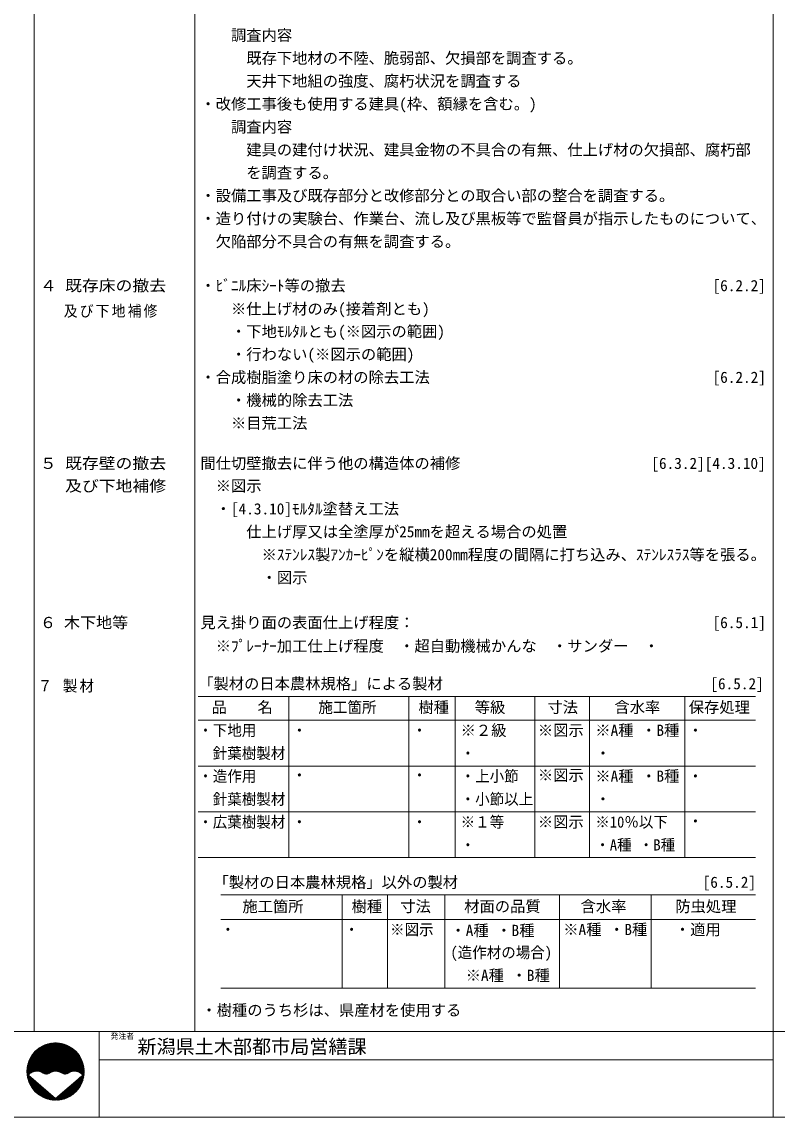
# Model space of a CAD drawing. Units: millimetres on the paper. Extents: x -396 to 397, y -283 to 596.
# Drawn here: x -196.2 to 1.4, y -283.5 to 3.2 of the extents above; entities that cross this region are included whole.
import ezdxf
from ezdxf.enums import TextEntityAlignment as Align

# ---------------------------------------------------------------- set-up
doc = ezdxf.new("R2010")
doc.units = ezdxf.units.MM
for name, color, linetype, lineweight in [('0-0', 4, 'Continuous', 9), ('0-1_文字', 7, 'Continuous', 9), ('E-0', 5, 'Continuous', 9)]:
    doc.layers.add(name, color=color, linetype=linetype, lineweight=lineweight)
doc.styles.add('ＭＳ ゴシック', font='')
doc.styles.get('ＭＳ ゴシック').set_extended_font_data('MS Gothic')

msp = doc.modelspace()

# ---------------------------------------------------------------- linework, layer by layer
at = {"layer": '0-0'}
for p, q in [((-192.965, 286.452), (-192.965, -261.048)), ((-150.965, 286.452), (-150.965, -261.048)), ((-150.037, -173.358), (-4.202, -173.358)), ((-126.32, -173.358), (-126.32, -215.543)), ((-94.895, -173.358), (-94.895, -215.543)), ((-82.761, -173.358), (-82.761, -215.543)), ((-61.926, -173.358), (-61.926, -215.543)), ((-47.664, -173.358), (-47.664, -215.543)), ((-22.738, -173.358), (-22.738, -215.543)), ((-150.037, -179.564), (-4.202, -179.564)), ((-150.037, -191.564), (-4.202, -191.564)), ((-150.037, -203.564), (-4.202, -203.564)), ((-150.037, -215.543), (-4.202, -215.543)), ((-144.101, -225.325), (-4.202, -225.325)), ((-112.382, -225.325), (-112.382, -249.708)), ((-100.537, -225.325), (-100.537, -249.708)), ((-85.537, -225.325), (-85.537, -249.708)), ((-55.537, -225.325), (-55.537, -249.708)), ((-31.537, -225.325), (-31.537, -249.708)), ((-144.101, -231.708), (-4.202, -231.708)), ((-144.101, -249.708), (-4.202, -249.708))]:
    msp.add_line(p, q, dxfattribs=at)
at = {"layer": 'E-0', "color": 7}
for p, q in [((0.456, 286.452), (0.456, -261.048)), ((-395.544, -261.048), (396.456, -261.048)), ((-395.544, -261.048), (396.456, -261.048)), ((-395.544, -261.048), (396.456, -261.048)), ((-175.965, -283.464), (-175.965, -261.048)), ((0.456, -283.464), (0.456, -261.048)), ((-175.965, -268.448), (-4.044, -268.448)), ((-4.044, -268.448), (0.456, -268.448)), ((396.456, -283.464), (-395.544, -283.464)), ((396.456, -283.464), (-395.544, -283.464)), ((396.456, -283.464), (-395.544, -283.464))]:
    msp.add_line(p, q, dxfattribs=at)
at = {"layer": 'E-0'}
for p, q in [((-194.865, -271.556), (-187.356, -264.048)), ((-194.864, -271.414), (-187.499, -264.049)), ((-194.863, -271.696), (-187.216, -264.049)), ((-194.86, -271.268), (-187.644, -264.053)), ((-194.859, -271.834), (-187.079, -264.053)), ((-194.853, -271.969), (-186.944, -264.06)), ((-194.853, -271.12), (-187.793, -264.06)), ((-194.844, -272.102), (-186.811, -264.068)), ((-194.843, -270.968), (-187.944, -264.07)), ((-194.834, -272.232), (-186.68, -264.079)), ((-194.829, -270.813), (-188.099, -264.084)), ((-194.821, -272.361), (-186.552, -264.092)), ((-194.812, -270.655), (-188.258, -264.101)), ((-194.806, -272.487), (-186.425, -264.107)), ((-194.79, -270.492), (-188.421, -264.122)), ((-194.789, -272.612), (-186.301, -264.124)), ((-194.77, -272.735), (-186.178, -264.142)), ((-194.765, -270.325), (-188.588, -264.148)), ((-194.734, -270.153), (-188.76, -264.179)), ((-194.698, -269.976), (-188.937, -264.214)), ((-194.657, -269.793), (-189.12, -264.256)), ((-194.608, -269.603), (-189.31, -264.304)), ((-194.553, -269.406), (-189.507, -264.36)), ((-194.488, -269.199), (-189.713, -264.425)), ((-194.413, -268.983), (-189.93, -264.5)), ((-194.325, -268.754), (-190.159, -264.587)), ((-194.222, -268.509), (-190.403, -264.691)), ((-194.098, -268.244), (-190.669, -264.815)), ((-193.946, -267.95), (-190.962, -264.967)), ((-193.764, -271.869), (-186.057, -264.163)), ((-193.75, -267.613), (-191.3, -265.163)), ((-193.471, -267.193), (-191.72, -265.442)), ((-193.465, -271.712), (-185.938, -264.185)), ((-193.228, -271.617), (-185.82, -264.209)), ((-193.023, -271.553), (-185.704, -264.234)), ((-192.837, -271.509), (-185.59, -264.261)), ((-192.813, -266.393), (-192.519, -266.1)), ((-192.667, -271.479), (-185.477, -264.289)), ((-192.507, -271.461), (-185.365, -264.319)), ((-192.356, -271.452), (-185.255, -264.351)), ((-192.213, -271.45), (-185.146, -264.383)), ((-192.077, -271.456), (-185.039, -264.417)), ((-191.947, -271.466), (-184.933, -264.453)), ((-191.821, -271.483), (-184.828, -264.49)), ((-191.7, -271.503), (-184.725, -264.528)), ((-191.584, -271.528), (-184.623, -264.567)), ((-191.472, -271.557), (-184.522, -264.607)), ((-191.363, -271.59), (-184.422, -264.649)), ((-191.257, -271.626), (-184.324, -264.692)), ((-191.155, -271.665), (-184.226, -264.736)), ((-191.056, -271.707), (-184.13, -264.781)), ((-190.96, -271.753), (-184.035, -264.828)), ((-190.867, -271.801), (-183.941, -264.875)), ((-190.776, -271.852), (-183.848, -264.923)), ((-190.688, -271.905), (-183.756, -264.973)), ((-190.603, -271.961), (-183.665, -265.024)), ((-190.517, -272.017), (-183.576, -265.075)), ((-190.425, -272.066), (-183.487, -265.128)), ((-190.326, -272.109), (-183.399, -265.182)), ((-190.222, -272.146), (-183.313, -265.237)), ((-190.11, -272.175), (-183.227, -265.292)), ((-189.989, -272.196), (-183.142, -265.349)), ((-189.859, -272.207), (-183.059, -265.407)), ((-189.715, -272.204), (-182.976, -265.466)), ((-189.553, -272.184), (-182.894, -265.526)), ((-189.361, -272.134), (-182.814, -265.586)), ((-189.102, -272.016), (-182.734, -265.648)), ((-188.736, -271.791), (-182.655, -265.711)), ((-188.47, -271.667), (-182.578, -265.774)), ((-188.249, -271.587), (-182.501, -265.839)), ((-188.052, -271.532), (-182.425, -265.905)), ((-187.874, -271.495), (-182.35, -265.971)), ((-187.708, -271.47), (-182.276, -266.038)), ((-187.552, -271.456), (-182.203, -266.107)), ((-187.405, -271.45), (-182.131, -266.176)), ((-187.265, -271.452), (-182.06, -266.246)), ((-187.131, -271.46), (-181.989, -266.318)), ((-187.003, -271.473), (-181.92, -266.39)), ((-186.88, -271.491), (-181.852, -266.463)), ((-186.761, -271.513), (-181.784, -266.537)), ((-186.646, -271.54), (-181.718, -266.612)), ((-186.535, -271.57), (-181.653, -266.688)), ((-186.428, -271.604), (-181.588, -266.765)), ((-186.324, -271.642), (-181.524, -266.843)), ((-186.223, -271.682), (-181.462, -266.921)), ((-186.125, -271.726), (-181.4, -267.001)), ((-186.03, -271.773), (-181.339, -267.082)), ((-185.938, -271.822), (-181.28, -267.164)), ((-185.849, -271.874), (-181.221, -267.246)), ((-185.762, -271.929), (-181.163, -267.33)), ((-185.677, -271.986), (-181.107, -267.415)), ((-185.589, -272.038), (-181.051, -267.5)), ((-185.494, -272.085), (-180.996, -267.587)), ((-185.393, -272.125), (-180.942, -267.675)), ((-185.285, -272.159), (-180.89, -267.763)), ((-185.17, -272.185), (-180.838, -267.853)), ((-185.045, -272.202), (-180.787, -267.944)), ((-184.91, -272.208), (-180.738, -268.036)), ((-184.759, -272.198), (-180.689, -268.129)), ((-184.587, -272.167), (-180.642, -268.223)), ((-184.375, -272.098), (-180.596, -268.318)), ((-184.041, -271.905), (-180.551, -268.415)), ((-183.726, -271.731), (-180.507, -268.512)), ((-183.483, -271.629), (-180.464, -268.611)), ((-183.273, -271.561), (-180.422, -268.71)), ((-183.085, -271.515), (-180.382, -268.811)), ((-182.912, -271.483), (-180.343, -268.914)), ((-182.751, -271.463), (-180.305, -269.017)), ((-182.599, -271.453), (-180.268, -269.122)), ((-182.455, -271.45), (-180.233, -269.228)), ((-182.318, -271.454), (-180.199, -269.335)), ((-182.187, -271.464), (-180.166, -269.444)), ((-186.777, -279.025), (-179.888, -272.136)), ((-186.622, -279.011), (-179.902, -272.291)), ((-182.06, -271.48), (-180.135, -269.554)), ((-181.939, -271.5), (-180.105, -269.666)), ((-181.822, -271.524), (-180.077, -269.779)), ((-181.709, -271.552), (-180.05, -269.893)), ((-181.599, -271.584), (-180.024, -270.009)), ((-181.493, -271.62), (-180.001, -270.127)), ((-181.391, -271.659), (-179.979, -270.247)), ((-181.291, -271.7), (-179.958, -270.368)), ((-181.195, -271.745), (-179.94, -270.491)), ((-181.101, -271.793), (-179.923, -270.615)), ((-181.01, -271.844), (-179.908, -270.742)), ((-180.922, -271.897), (-179.896, -270.871)), ((-180.836, -271.952), (-179.885, -271.001)), ((-180.753, -272.011), (-179.876, -271.134)), ((-180.672, -272.072), (-179.87, -271.269)), ((-180.594, -272.135), (-179.866, -271.407)), ((-180.519, -272.201), (-179.865, -271.547)), ((-180.445, -272.269), (-179.866, -271.69)), ((-180.375, -272.34), (-179.871, -271.835)), ((-180.306, -272.413), (-179.878, -271.984)), ((-194.75, -272.856), (-194.402, -272.508)), ((-194.728, -272.975), (-194.327, -272.574)), ((-194.704, -273.093), (-194.251, -272.639)), ((-194.679, -273.209), (-194.175, -272.705)), ((-194.652, -273.323), (-194.1, -272.771)), ((-194.623, -273.436), (-194.024, -272.837)), ((-194.593, -273.548), (-193.948, -272.903)), ((-194.562, -273.658), (-193.873, -272.968)), ((-194.529, -273.766), (-193.797, -273.034)), ((-194.495, -273.874), (-193.721, -273.1)), ((-194.46, -273.98), (-193.646, -273.166)), ((-194.423, -274.084), (-193.57, -273.231)), ((-194.385, -274.188), (-193.495, -273.297)), ((-194.346, -274.29), (-193.419, -273.363)), ((-194.305, -274.391), (-193.343, -273.429)), ((-194.264, -274.491), (-193.268, -273.495)), ((-194.221, -274.589), (-193.192, -273.56)), ((-194.177, -274.686), (-193.116, -273.626)), ((-194.131, -274.783), (-193.041, -273.692)), ((-194.085, -274.878), (-192.965, -273.758)), ((-194.038, -274.972), (-192.889, -273.823)), ((-193.989, -275.065), (-192.814, -273.889)), ((-193.94, -275.157), (-192.738, -273.955)), ((-193.889, -275.247), (-192.662, -274.021)), ((-193.837, -275.337), (-192.587, -274.087)), ((-193.785, -275.426), (-192.511, -274.152)), ((-193.731, -275.513), (-192.436, -274.218)), ((-193.676, -275.6), (-192.36, -274.284)), ((-193.62, -275.686), (-192.284, -274.35)), ((-193.563, -275.77), (-192.209, -274.416)), ((-193.506, -275.854), (-192.133, -274.481)), ((-193.447, -275.937), (-192.057, -274.547)), ((-193.387, -276.018), (-191.982, -274.613)), ((-193.326, -276.099), (-191.906, -274.679)), ((-193.265, -276.179), (-191.83, -274.744)), ((-193.202, -276.257), (-191.755, -274.81)), ((-193.138, -276.335), (-191.679, -274.876)), ((-193.074, -276.412), (-191.603, -274.942)), ((-193.008, -276.488), (-191.528, -275.008)), ((-192.942, -276.563), (-191.452, -275.073)), ((-192.874, -276.637), (-191.377, -275.139)), ((-192.806, -276.71), (-191.301, -275.205)), ((-187.223, -279.046), (-183.063, -274.887)), ((-187.077, -279.042), (-181.978, -273.943)), ((-186.929, -279.035), (-180.894, -273)), ((-186.463, -278.993), (-179.919, -272.45)), ((-186.3, -278.972), (-179.941, -272.613)), ((-186.132, -278.946), (-179.967, -272.78)), ((-185.96, -278.915), (-179.998, -272.953)), ((-185.783, -278.879), (-180.034, -273.13)), ((-185.599, -278.837), (-180.076, -273.314)), ((-185.409, -278.788), (-180.125, -273.504)), ((-185.211, -278.732), (-180.181, -273.701)), ((-185.005, -278.667), (-180.246, -273.908)), ((-184.787, -278.591), (-180.322, -274.125)), ((-184.558, -278.502), (-180.41, -274.355)), ((-184.312, -278.398), (-180.515, -274.601)), ((-184.045, -278.273), (-180.64, -274.867)), ((-183.75, -278.119), (-180.794, -275.163)), ((-192.737, -276.782), (-191.225, -275.271)), ((-192.666, -276.853), (-191.15, -275.336)), ((-192.595, -276.923), (-191.074, -275.402)), ((-192.523, -276.993), (-190.998, -275.468)), ((-192.45, -277.061), (-190.923, -275.534)), ((-192.376, -277.128), (-190.847, -275.6)), ((-192.301, -277.195), (-190.771, -275.665)), ((-192.225, -277.26), (-190.696, -275.731)), ((-192.148, -277.325), (-190.62, -275.797)), ((-192.07, -277.388), (-190.545, -275.863)), ((-191.991, -277.451), (-190.469, -275.928)), ((-191.912, -277.513), (-190.393, -275.994)), ((-191.831, -277.573), (-190.318, -276.06)), ((-191.749, -277.633), (-190.242, -276.126)), ((-191.666, -277.692), (-190.166, -276.192)), ((-191.583, -277.749), (-190.091, -276.257)), ((-191.498, -277.806), (-190.015, -276.323)), ((-191.412, -277.862), (-189.939, -276.389)), ((-191.326, -277.917), (-189.864, -276.455)), ((-191.238, -277.97), (-189.788, -276.52)), ((-191.149, -278.023), (-189.712, -276.586)), ((-191.059, -278.075), (-189.637, -276.652)), ((-190.969, -278.125), (-189.561, -276.718)), ((-190.877, -278.175), (-189.486, -276.784)), ((-190.784, -278.223), (-189.41, -276.849)), ((-190.69, -278.271), (-189.334, -276.915)), ((-190.594, -278.317), (-189.259, -276.981)), ((-190.498, -278.362), (-189.183, -277.047)), ((-190.401, -278.406), (-189.107, -277.113)), ((-190.302, -278.449), (-189.032, -277.178)), ((-190.202, -278.49), (-188.956, -277.244)), ((-190.101, -278.531), (-188.88, -277.31)), ((-189.999, -278.57), (-188.805, -277.376)), ((-189.896, -278.608), (-188.729, -277.441)), ((-189.791, -278.645), (-188.653, -277.507)), ((-189.685, -278.68), (-188.578, -277.573)), ((-189.577, -278.714), (-188.502, -277.639)), ((-189.469, -278.747), (-188.427, -277.705)), ((-189.359, -278.778), (-188.351, -277.77)), ((-189.247, -278.808), (-188.275, -277.836)), ((-189.134, -278.836), (-188.2, -277.902)), ((-189.019, -278.863), (-188.124, -277.968)), ((-188.903, -278.888), (-188.048, -278.033)), ((-187.643, -279.043), (-186.318, -277.717)), ((-187.506, -279.046), (-185.233, -276.773)), ((-187.366, -279.048), (-184.148, -275.83)), ((-183.409, -277.92), (-180.993, -275.504)), ((-182.981, -277.633), (-181.28, -275.932)), ((-188.785, -278.912), (-187.973, -278.099)), ((-188.666, -278.934), (-187.897, -278.165)), ((-188.545, -278.954), (-187.821, -278.231)), ((-188.422, -278.973), (-187.746, -278.297)), ((-188.297, -278.99), (-187.67, -278.362)), ((-188.171, -279.004), (-187.595, -278.428)), ((-188.042, -279.017), (-187.519, -278.494)), ((-187.911, -279.028), (-187.443, -278.56)), ((-187.778, -279.036), (-187.368, -278.625))]:
    msp.add_line(p, q, dxfattribs=at)
msp.add_lwpolyline([(-194.462, -272.456), (-187.365, -278.628), (-180.268, -272.456)], dxfattribs=at)
msp.add_circle((-187.365, -271.548), 7.5, dxfattribs=at)
for centre, radius, start, end in [((-192.255, -274.375), 2.925, 54.9904, 138.98872), ((-189.81, -270.805), 1.403, 236.8522, 305.66466), ((-187.365, -274.375), 2.925, 54.9904, 123.80286), ((-184.92, -270.805), 1.403, 236.8522, 305.66466), ((-182.475, -274.375), 2.925, 41.01126, 123.80286)]:
    msp.add_arc(centre, radius, start, end, dxfattribs=at)

# ---------------------------------------------------------------- texts
at = {"layer": '0-1_文字', "style": 'ＭＳ ゴシック'}
for s, p in [('\u3000\u3000調査内容', (-149.465, -2.605)), ('\u3000\u3000\u3000既存下地材の不陸、脆弱部、欠損部を調査する。', (-149.465, -8.605)), ('\u3000\u3000\u3000天井下地組の強度、腐朽状況を調査する', (-149.465, -14.605)), ('・改修工事後も使用する建具(枠、額縁を含む。)', (-149.465, -20.605)), ('\u3000\u3000調査内容', (-149.465, -26.605)), ('\u3000\u3000\u3000建具の建付け状況、建具金物の不具合の有無、仕上げ材の欠損部、腐朽部', (-149.465, -32.605)), ('\u3000\u3000\u3000を調査する。', (-149.465, -38.605)), ('・設備工事及び既存部分と改修部分との取合い部の整合を調査する。', (-149.465, -44.605)), ('・造り付けの実験台、作業台、流し及び黒板等で監督員が指示したものについて、', (-149.465, -50.605)), ('\u3000欠陥部分不具合の有無を調査する。', (-149.465, -56.605)), ('・ﾋﾞﾆﾙ床ｼｰﾄ等の撤去\u3000\u3000\u3000\u3000\u3000\u3000\u3000\u3000\u3000\u3000\u3000\u3000\u3000\u3000\u3000 \u3000\u3000\u3000\u3000\u3000\u3000\u3000\u3000 [6.2.2]', (-149.465, -68.149)), ('\u3000\u3000※仕上げ材のみ(接着剤とも)', (-149.465, -74.239)), ('\u3000\u3000・下地ﾓﾙﾀﾙとも(※図示の範囲)', (-149.465, -80.149)), ('\u3000\u3000・行わない(※図示の範囲)', (-149.465, -86.149)), ('・合成樹脂塗り床の材の除去工法\u3000\u3000\u3000\u3000\u3000\u3000\u3000\u3000\u3000\u3000\u3000\u3000\u3000\u3000\u3000\u3000\u3000\u3000 [6.2.2]', (-149.465, -92.149)), ('\u3000\u3000・機械的除去工法', (-149.465, -98.149)), ('\u3000\u3000※目荒工法', (-149.465, -104.149)), ('間仕切壁撤去に伴う他の構造体の補修\u3000\u3000\u3000\u3000\u3000\u3000\u3000\u3000\u3000\u3000\u3000   [6.3.2][4.3.10]', (-149.465, -114.674)), ('\u3000※図示', (-149.465, -120.584)), ('\u3000・[4.3.10]ﾓﾙﾀﾙ塗替え工法', (-149.465, -126.584)), ('\u3000\u3000\u3000仕上げ厚又は全塗厚が25mmを超える場合の処置', (-149.465, -132.584)), ('\u3000\u3000\u3000\u3000※ｽﾃﾝﾚｽ製ｱﾝｶｰﾋﾟﾝを縦横200mm程度の間隔に打ち込み、ｽﾃﾝﾚｽﾗｽ等を張る。', (-149.465, -138.584)), ('\u3000\u3000\u3000\u3000・図示', (-149.465, -144.584)), ('見え掛り面の表面仕上げ程度：\u3000\u3000\u3000\u3000\u3000\u3000\u3000\u3000\u3000\u3000\u3000\u3000\u3000\u3000\u3000\u3000\u3000\u3000\u3000 [6.5.1]', (-149.465, -156.349)), ('\u3000※ﾌﾟﾚｰﾅｰ加工仕上げ程度\u3000・超自動機械かんな\u3000・サンダー\u3000・\u3000\u3000', (-149.465, -162.503)), ('「製材の日本農林規格」による製材\u3000\u3000\u3000\u3000\u3000\u3000\u3000\u3000\u3000\u3000\u3000\u3000\u3000\u3000\u3000\u3000\u3000 [6.5.2]', (-150.037, -172.358)), ('品\u3000\u3000名', (-146.537, -178.524)), ('樹種', (-92.421, -178.524)), ('等級', (-77.684, -178.524)), ('寸法', (-58.666, -178.524)), ('含水率', (-41.125, -178.524)), ('保存処理', (-21.67, -178.524)), ('※２級', (-81.375, -184.564)), ('※図示', (-61.157, -184.564)), ('※A種 ・B種', (-46.125, -184.564)), ('・\u3000', (-125.565, -184.564)), ('・\u3000', (-94.137, -184.564)), ('・\u3000', (-21.932, -184.564)), ('・\u3000', (-46.125, -190.564)), ('・\u3000', (-125.565, -196.297)), ('・\u3000', (-94.137, -196.297)), ('※図示', (-61.157, -196.297)), ('※A種 ・B種', (-46.125, -196.564)), ('・\u3000', (-21.932, -196.562)), ('・\u3000', (-46.125, -202.564)), ('・\u3000', (-125.565, -208.548)), ('・\u3000', (-94.137, -208.548)), ('※図示', (-61.157, -208.548)), ('・\u3000', (-21.932, -208.349)), ('  「製材の日本農林規格」以外の製材\u3000\u3000\u3000\u3000\u3000\u3000\u3000\u3000\u3000\u3000\u3000\u3000\u3000\u3000 \u3000 [6.5.2]', (-150.037, -224.325)), ('施工箇所', (-138.488, -230.657)), ('樹種', (-109.904, -230.657)), ('寸法', (-97.146, -230.657)), ('材面の品質', (-80.437, -230.657)), ('含水率', (-49.978, -230.657)), ('防虫処理', (-25.199, -230.657)), ('・A種 ・B種', (-84.037, -236.949)), ('※A種 ・B種', (-54.518, -236.708)), ('  ・適用', (-29.299, -236.708)), ('  ※A種 ・B種', (-84.037, -248.708)), ('・樹種のうち杉は、県産材を使用する', (-149.201, -257.818))]:
    msp.add_text(s, height=2.933, dxfattribs=at).set_placement(p, align=Align.BOTTOM_LEFT)
for s, width, p in [('４ 既存床の撤去', 1.1, (-191.465, -68.149)), ('５ 既存壁の撤去', 1.1, (-191.465, -114.674)), ('\u3000 及び下地補修', 1.1, (-191.465, -120.584)), ('６ 木下地等', 1.05, (-191.465, -156.349)), ('施工箇所', 0.95, (-118.593, -178.524)), ('・下地用', 0.95, (-150.037, -184.564)), ('\u3000針葉樹製材', 0.95, (-150.037, -190.564)), ('・\u3000', 0.95, (-81.375, -190.564)), ('・造作用', 0.95, (-150.037, -196.564)), ('・上小節', 0.95, (-81.375, -196.564)), ('\u3000針葉樹製材', 0.95, (-150.037, -202.564)), ('・小節以上', 0.95, (-81.375, -202.564)), ('・広葉樹製材', 0.95, (-150.037, -208.564)), ('※１等', 0.95, (-81.375, -208.564)), ('※10％以下', 0.95, (-46.125, -208.564)), ('・\u3000', 0.95, (-81.375, -214.564)), ('・A種 ・B種', 0.95, (-46.125, -214.564)), ('・\u3000', 0.95, (-144.177, -236.708)), ('・\u3000', 0.95, (-111.797, -236.708)), ('※図示', 0.95, (-99.837, -236.708)), ('(造作材の場合)', 0.95, (-84.037, -242.708))]:
    msp.add_text(s, height=2.933, dxfattribs=dict(at, width=width)).set_placement(p, align=Align.BOTTOM_LEFT)
at = {"layer": '0-1_文字', "char_height": 2.933, "attachment_point": 7, "style": 'ＭＳ ゴシック'}
for s, insert in [('\\T1.16;\\W0.9;\\~\\~\\~及び下地補修', (-191.465, -74.239)), ('\\T1.15;\\W0.95;７\\~製材', (-192.037, -172.358))]:
    msp.add_mtext(s, dxfattribs=dict(at, insert=insert))
at = {"layer": 'E-0', "color": 7, "style": 'ＭＳ ゴシック'}
for s, height, p in [('発注者', 1.466, (-172.965, -263.448)), ('新潟県土木部都市局営繕課', 3.666, (-165.965, -267.948))]:
    msp.add_text(s, height=height, dxfattribs=at).set_placement(p, align=Align.BOTTOM_LEFT)

doc.saveas('drawing.dxf')
